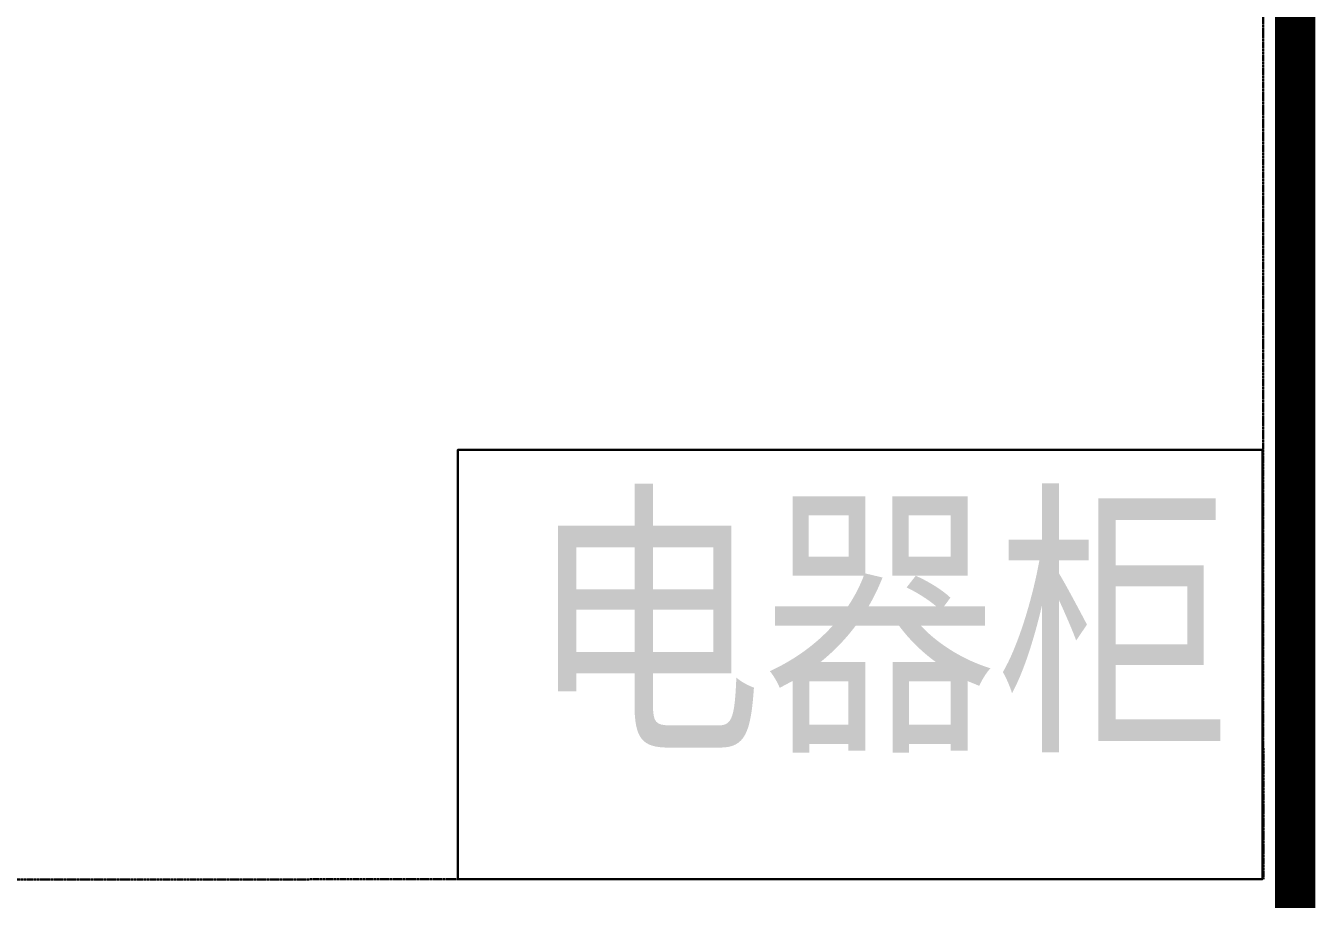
# Model space of a CAD drawing. Header units: inches. Extents: x 185496 to 352137, y 107182 to 179410.
# Drawn here: x 236488 to 238891, y 163168 to 164796 of the extents above; entities that cross this region are included whole.
import ezdxf

# ---------------------------------------------------------------- set-up
doc = ezdxf.new("R2010")
doc.units = ezdxf.units.IN
doc.header["$MEASUREMENT"] = 0
doc.linetypes.add('CONTINOUS', pattern=[0])
doc.linetypes.add('DASH', pattern=[0.35, 0.25, -0.1])
for name, color, linetype in [('1轮廓实线层', 7, 'Continuous'), ('CSX', 3, 'Continuous'), ('DIM', 2, 'Continuous')]:
    doc.layers.add(name, color=color, linetype=linetype)
doc.styles.add('PC_TEXTSTYLE', font='isocp.shx', dxfattribs={"width": 0.8, "bigfont": 'hzfs.shx'})

# ---------------------------------------------------------------- blocks, each defined once
blk = doc.blocks.new('生产区')
at = {"layer": 'CSX', "ltscale": 100, "const_width": 0.5, "elevation": 0}
blk.add_lwpolyline([(120679.381, 1573.426), (120679.381, 1448.76)], dxfattribs=at)

msp = doc.modelspace()

# ---------------------------------------------------------------- linework, layer by layer
at = {"color": 1, "linetype": 'DASH', "lineweight": 30}
for p, q in [((238794.55, 163205.35, 276290.76), (238793.19, 169205.35, 276290.76)), ((234393.19, 163204.35, 276290.76), (238793.19, 163205.35, 276290.76))]:
    msp.add_line(p, q, dxfattribs=at)
at = {"layer": '1轮廓实线层', "color": 1, "linetype": 'CONTINOUS', "lineweight": 30, "elevation": 276290.76}
msp.add_lwpolyline([(238793.19, 164005.35), (237293.19, 164005.35), (237293.19, 163205.35), (238793.19, 163205.35)], close=True, dxfattribs=at)

# ---------------------------------------------------------------- block references
at = {"layer": 'DIM', "xscale": 150, "yscale": 150, "zscale": 150}
msp.add_blockref('生产区', (-17863053.45, -66243.05, 276290.76), dxfattribs=at)

# ---------------------------------------------------------------- texts
at = {"layer": '1轮廓实线层', "color": 1, "linetype": 'CONTINOUS', "lineweight": -2, "insert": (237425.19, 163884.85, 276290.76), "char_height": 400, "attachment_point": 1, "style": 'PC_TEXTSTYLE'}
msp.add_mtext_dynamic_manual_height_columns('{\\fSimSun|b0|i0|c134|p2;电器柜}', width=6184, gutter_width=25, heights=[0], dxfattribs=at)

doc.saveas('drawing.dxf')
